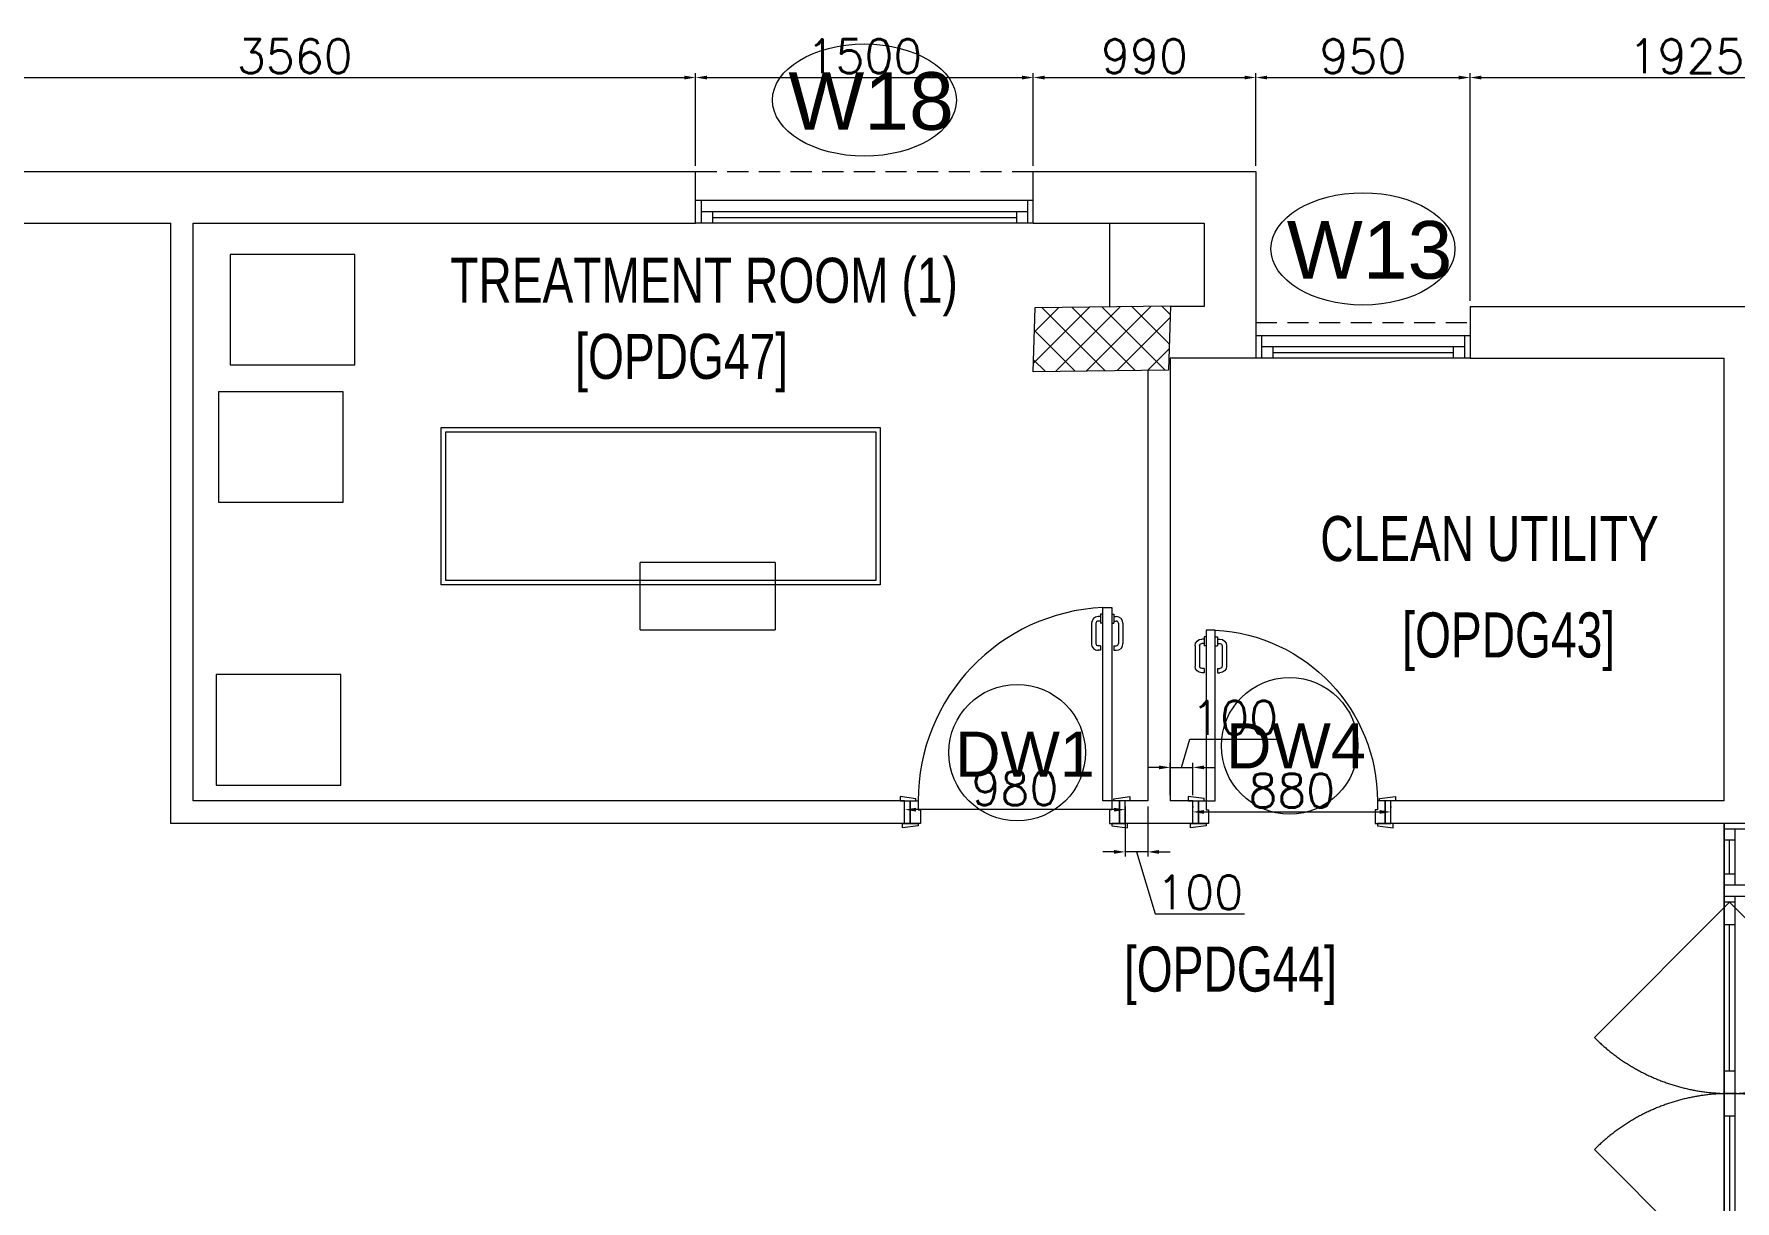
# Model space of a CAD drawing. Header units: millimetres. Extents: x -2143172 to 5255, y -610845 to 279739.
# Drawn here: x -1152191 to -1144635, y -576692 to -571508 of the extents above; entities that cross this region are included whole.
import ezdxf

# ---------------------------------------------------------------- set-up
doc = ezdxf.new("R2010")
doc.units = ezdxf.units.MM
doc.header["$LTSCALE"] = 30
doc.linetypes.add('DASHED', pattern=[0.75, 0.5, -0.25])
doc.linetypes.add('HIDDEN2', pattern=[0.1875, 0.125, -0.0625])
doc.layers.get('0').update_dxf_attribs({"lineweight": 5})
doc.layers.get('Defpoints').update_dxf_attribs({"lineweight": 5})
for name, color, linetype, lineweight in [('72_EGR_BASE_TEXT', 7, 'Continuous', 5), ('Al Window tag', 5, 'Continuous', 5), ('Aluminum', 7, 'Continuous', 5), ('C-HYDR-CTCH', 6, 'Continuous', 5), ('dims.', 152, 'Continuous', 5), ('DTAG', 20, 'Continuous', 9), ('Hatch', 252, 'Continuous', 5), ('LOADING', 163, 'Continuous', 5), ('Proj', 7, 'HIDDEN2', 5), ('Structure', 20, 'Continuous', 5), ('Walls', 32, 'Continuous', 5)]:
    doc.layers.add(name, color=color, linetype=linetype, lineweight=lineweight)
doc.layers.add('Wooden Joinery', color=7, linetype='Continuous', lineweight=5, true_color=0x521300)
doc.styles.add('SIMPLEX', font='SIMPLEX.shx', dxfattribs={"height": 150})
doc.styles.add('TTLB-A0-JeddahDP$0$swis721', font='swiss.ttf')
doc.styles.add('X3G_ENTITY_225CF6', font='swisscl.ttf', dxfattribs={"height": 200})
doc.styles.add('X3G_ENTITY_2587EB', font='swisscl.ttf', dxfattribs={"height": 200})
doc.styles.add('X3G_ENTITY_2587EC', font='swisscl.ttf', dxfattribs={"height": 200})
doc.styles.add('X3G_ENTITY_258862', font='swisscl.ttf', dxfattribs={"height": 200})
doc.dimstyles.new('Buk', dxfattribs={"dimtxt": 150, "dimasz": 50, "dimexe": 20, "dimexo": 25, "dimgap": 20, "dimtad": 1, "dimdec": 0, "dimrnd": 5, "dimdsep": 46, "dimtxsty": 'SIMPLEX', "dimcen": 0, "dimdle": 20, "dimclrd": 256, "dimclre": 256, "dimclrt": 256, "dimadec": 0, "dimazin": 0, "dimtfac": 0.0075, "dimtdec": 0, "dimtmove": 1, "dimatfit": 2, "dimldrblk": 'ARCHTICK', "dimfxl": 1, "dimtolj": 1, "dimtzin": 0, "dimlwd": -1, "dimlwe": -1, "dimarcsym": 0})

# ---------------------------------------------------------------- blocks, each defined once
blk = doc.blocks.new('*D524')
at = {"layer": 'Defpoints', "color": 0, "transparency": 16777216}
for p in [(-1147044, -574766.1), (-1147144, -574915), (-1147044, -574915)]:
    blk.add_point(p, dxfattribs=at)
at = {"layer": 'dims.', "transparency": 16777216}
for p, q in [((-1147094, -574766.1), (-1147056.5, -574641.1)), ((-1147056.5, -574641.1), (-1146659.4, -574641.1)), ((-1147194, -574766.1), (-1147244, -574766.1)), ((-1147144, -574766.1), (-1147044, -574766.1)), ((-1147144, -574766.1), (-1147044, -574766.1)), ((-1146994, -574766.1), (-1146944, -574766.1))]:
    blk.add_line(p, q, dxfattribs=at)
at = {"layer": 'dims.', "linetype": 'Continuous', "transparency": 16777216}
for p, q in [((-1147144, -574890), (-1147144, -574746.1)), ((-1147044, -574890), (-1147044, -574746.1))]:
    blk.add_line(p, q, dxfattribs=at)
at = {"layer": 'dims.', "transparency": 16777216}
for points in [[(-1147194, -574757.8), (-1147194, -574774.4), (-1147144, -574766.1)], [(-1146994, -574757.8), (-1146994, -574774.4), (-1147044, -574766.1)]]:
    blk.add_solid(points, dxfattribs=at)
at = {"layer": 'dims.', "transparency": 16777216, "insert": (-1146858, -574546.1), "char_height": 150, "attachment_point": 5, "style": 'SIMPLEX'}
blk.add_mtext('\\A1;100', dxfattribs=at)
blk = doc.blocks.new('_ArchTick')
at = {"color": 0, "linetype": 'ByBlock', "const_width": 0.15}
blk.add_lwpolyline([(-0.5, -0.5), (0.5, 0.5)], dxfattribs=at)
blk = doc.blocks.new('*D525')
at = {"layer": 'Defpoints', "color": 0, "transparency": 16777216}
for p in [(-1147044, -574965), (-1146164, -574964), (-1146164, -574965)]:
    blk.add_point(p, dxfattribs=at)
at = {"layer": 'dims.', "linetype": 'Continuous', "transparency": 16777216}
for p, q in [((-1147044, -574940), (-1147044, -574944)), ((-1146164, -574940), (-1146164, -574944))]:
    blk.add_line(p, q, dxfattribs=at)
at = {"layer": 'dims.', "transparency": 16777216}
blk.add_line((-1146994, -574964), (-1146214, -574964), dxfattribs=at)
for points in [[(-1146994, -574955.7), (-1146994, -574972.3), (-1147044, -574964)], [(-1146214, -574955.7), (-1146214, -574972.3), (-1146164, -574964)]]:
    blk.add_solid(points, dxfattribs=at)
at = {"layer": 'dims.', "transparency": 16777216, "insert": (-1146604, -574869), "char_height": 150, "attachment_point": 5, "style": 'SIMPLEX'}
blk.add_mtext('\\A1;880', dxfattribs=at)
blk = doc.blocks.new('*D526')
at = {"layer": 'Defpoints', "color": 0, "transparency": 16777216}
for p in [(-1147344, -574915), (-1147244, -574915), (-1147344, -575141.5)]:
    blk.add_point(p, dxfattribs=at)
at = {"layer": 'dims.', "linetype": 'Continuous', "transparency": 16777216}
for p, q in [((-1147344, -574940), (-1147344, -575161.5)), ((-1147244, -574940), (-1147244, -575161.5))]:
    blk.add_line(p, q, dxfattribs=at)
at = {"layer": 'dims.', "transparency": 16777216}
for p, q in [((-1147394, -575141.5), (-1147444, -575141.5)), ((-1147244, -575141.5), (-1147344, -575141.5)), ((-1147244, -575141.5), (-1147344, -575141.5)), ((-1147294, -575141.5), (-1147211.5, -575416.5)), ((-1147194, -575141.5), (-1147144, -575141.5)), ((-1147211.5, -575416.5), (-1146814.4, -575416.5))]:
    blk.add_line(p, q, dxfattribs=at)
for points in [[(-1147394, -575133.2), (-1147394, -575149.8), (-1147344, -575141.5)], [(-1147194, -575133.2), (-1147194, -575149.8), (-1147244, -575141.5)]]:
    blk.add_solid(points, dxfattribs=at)
at = {"layer": 'dims.', "transparency": 16777216, "insert": (-1147013, -575321.5), "char_height": 150, "attachment_point": 5, "style": 'SIMPLEX'}
blk.add_mtext('\\A1;100', dxfattribs=at)
blk = doc.blocks.new('*D527')
at = {"layer": 'Defpoints', "color": 0, "transparency": 16777216}
for p in [(-1148324, -574953.8), (-1148324, -574965), (-1147344, -574965)]:
    blk.add_point(p, dxfattribs=at)
at = {"layer": 'dims.', "linetype": 'Continuous', "transparency": 16777216}
for p, q in [((-1148324, -574940), (-1148324, -574933.8)), ((-1147344, -574940), (-1147344, -574933.8))]:
    blk.add_line(p, q, dxfattribs=at)
at = {"layer": 'dims.', "transparency": 16777216}
blk.add_line((-1147394, -574953.8), (-1148274, -574953.8), dxfattribs=at)
for points in [[(-1148274, -574945.5), (-1148274, -574962.2), (-1148324, -574953.8)], [(-1147394, -574945.5), (-1147394, -574962.2), (-1147344, -574953.8)]]:
    blk.add_solid(points, dxfattribs=at)
at = {"layer": 'dims.', "transparency": 16777216, "insert": (-1147834, -574858.8), "char_height": 150, "attachment_point": 5, "style": 'SIMPLEX'}
blk.add_mtext('\\A1;980', dxfattribs=at)
blk = doc.blocks.new('*D235')
at = {"layer": 'Defpoints', "color": 0, "transparency": 16777216}
for p in [(-1149252.5, -571701.3), (-1152814, -572118.1, 0), (-1149252.5, -572118.1)]:
    blk.add_point(p, dxfattribs=at)
at = {"layer": 'dims.', "linetype": 'Continuous', "transparency": 16777216}
for p, q in [((-1152814, -572093.1), (-1152814, -571681.3)), ((-1149252.5, -572093.1), (-1149252.5, -571681.3))]:
    blk.add_line(p, q, dxfattribs=at)
at = {"layer": 'dims.', "transparency": 16777216}
blk.add_line((-1152764, -571701.3), (-1149302.5, -571701.3), dxfattribs=at)
for points in [[(-1152764, -571693), (-1152764, -571709.6), (-1152814, -571701.3)], [(-1149302.5, -571693), (-1149302.5, -571709.6), (-1149252.5, -571701.3)]]:
    blk.add_solid(points, dxfattribs=at)
at = {"layer": 'dims.', "transparency": 16777216, "insert": (-1151033.3, -571606.3), "char_height": 150, "attachment_point": 5, "style": 'SIMPLEX'}
blk.add_mtext('\\A1;3560', dxfattribs=at)
blk = doc.blocks.new('*D236')
at = {"layer": 'Defpoints', "color": 0, "transparency": 16777216}
for p in [(-1147752.5, -571701.3), (-1149252.5, -572118.1), (-1147752.5, -572118.1, 0)]:
    blk.add_point(p, dxfattribs=at)
at = {"layer": 'dims.', "linetype": 'Continuous', "transparency": 16777216}
for p, q in [((-1149252.5, -572093.1), (-1149252.5, -571681.3)), ((-1147752.5, -572093.1), (-1147752.5, -571681.3))]:
    blk.add_line(p, q, dxfattribs=at)
at = {"layer": 'dims.', "transparency": 16777216}
blk.add_line((-1149202.5, -571701.3), (-1147802.5, -571701.3), dxfattribs=at)
for points in [[(-1149202.5, -571693), (-1149202.5, -571709.6), (-1149252.5, -571701.3)], [(-1147802.5, -571693), (-1147802.5, -571709.6), (-1147752.5, -571701.3)]]:
    blk.add_solid(points, dxfattribs=at)
at = {"layer": 'dims.', "transparency": 16777216, "insert": (-1148502.5, -571606.3), "char_height": 150, "attachment_point": 5, "style": 'SIMPLEX'}
blk.add_mtext('\\A1;1500', dxfattribs=at)
blk = doc.blocks.new('*D237')
at = {"layer": 'Defpoints', "color": 0, "transparency": 16777216}
for p in [(-1146763.8, -571701.3), (-1147752.5, -572118.1, 0), (-1146763.8, -572118.1)]:
    blk.add_point(p, dxfattribs=at)
at = {"layer": 'dims.', "linetype": 'Continuous', "transparency": 16777216}
for p, q in [((-1147752.5, -572093.1), (-1147752.5, -571681.3)), ((-1146763.8, -572093.1), (-1146763.8, -571681.3))]:
    blk.add_line(p, q, dxfattribs=at)
at = {"layer": 'dims.', "transparency": 16777216}
blk.add_line((-1147702.5, -571701.3), (-1146813.8, -571701.3), dxfattribs=at)
for points in [[(-1147702.5, -571693), (-1147702.5, -571709.6), (-1147752.5, -571701.3)], [(-1146813.8, -571693), (-1146813.8, -571709.6), (-1146763.8, -571701.3)]]:
    blk.add_solid(points, dxfattribs=at)
at = {"layer": 'dims.', "transparency": 16777216, "insert": (-1147258.2, -571606.3), "char_height": 150, "attachment_point": 5, "style": 'SIMPLEX'}
blk.add_mtext('\\A1;990', dxfattribs=at)
blk = doc.blocks.new('*D238')
at = {"layer": 'Defpoints', "color": 0, "transparency": 16777216}
for p in [(-1145812.5, -571701.3), (-1146763.8, -572118.1), (-1145812.5, -572718.1)]:
    blk.add_point(p, dxfattribs=at)
at = {"layer": 'dims.', "linetype": 'Continuous', "transparency": 16777216}
for p, q in [((-1146763.8, -572093.1), (-1146763.8, -571681.3)), ((-1145812.5, -572693.1), (-1145812.5, -571681.3))]:
    blk.add_line(p, q, dxfattribs=at)
at = {"layer": 'dims.', "transparency": 16777216}
blk.add_line((-1146713.8, -571701.3), (-1145862.5, -571701.3), dxfattribs=at)
for points in [[(-1146713.8, -571693), (-1146713.8, -571709.6), (-1146763.8, -571701.3)], [(-1145862.5, -571693), (-1145862.5, -571709.6), (-1145812.5, -571701.3)]]:
    blk.add_solid(points, dxfattribs=at)
at = {"layer": 'dims.', "transparency": 16777216, "insert": (-1146288.1, -571606.3), "char_height": 150, "attachment_point": 5, "style": 'SIMPLEX'}
blk.add_mtext('\\A1;950', dxfattribs=at)
blk = doc.blocks.new('*D239')
at = {"layer": 'Defpoints', "color": 0, "transparency": 16777216}
for p in [(-1143888.9, -571701.3), (-1145812.5, -572718.1), (-1143888.9, -572718.1)]:
    blk.add_point(p, dxfattribs=at)
at = {"layer": 'dims.', "linetype": 'Continuous', "transparency": 16777216}
for p, q in [((-1145812.5, -572693.1), (-1145812.5, -571681.3)), ((-1143888.9, -572693.1), (-1143888.9, -571681.3))]:
    blk.add_line(p, q, dxfattribs=at)
at = {"layer": 'dims.', "transparency": 16777216}
blk.add_line((-1145762.5, -571701.3), (-1143938.9, -571701.3), dxfattribs=at)
for points in [[(-1145762.5, -571693), (-1145762.5, -571709.6), (-1145812.5, -571701.3)], [(-1143938.9, -571693), (-1143938.9, -571709.6), (-1143888.9, -571701.3)]]:
    blk.add_solid(points, dxfattribs=at)
at = {"layer": 'dims.', "transparency": 16777216, "insert": (-1144850.7, -571606.3), "char_height": 150, "attachment_point": 5, "style": 'SIMPLEX'}
blk.add_mtext('\\A1;1925', dxfattribs=at)
blk = doc.blocks.new('door1700')
at = {"layer": 'Aluminum', "linetype": 'DASHED', "ltscale": 300}
for p, q in [((34940, 89347.9), (35541, 89949)), ((36640, 89347.9), (36039, 89949)), ((34940, 89347.9), (35541, 88746.9)), ((36640, 89347.9), (36039, 88746.9))]:
    blk.add_line(p, q, dxfattribs=at)
at = {"layer": 'Aluminum'}
for p, q in [((34915, 89422.9), (34590, 89422.9)), ((34615, 89422.9), (34615, 89322.9)), ((34865, 89422.9), (34865, 89322.9)), ((34915, 89422.9), (34915, 89322.9)), ((36990, 89422.9), (36665, 89422.9)), ((36665, 89422.9), (36665, 89322.9)), ((36715, 89422.9), (36715, 89322.9)), ((36965, 89422.9), (36965, 89322.9)), ((36990, 89322.9), (34590, 89322.9)), ((34590, 89322.9), (36990, 89322.9)), ((34865, 89372.9), (34615, 89372.9)), ((34665, 89372.9), (34665, 89322.9)), ((34815, 89347.9), (34665, 89347.9)), ((34815, 89372.9), (34815, 89322.9)), ((36665, 89372.9), (34915, 89372.9)), ((34940, 89372.9), (34940, 89322.9)), ((35040, 89372.9), (35040, 89322.9)), ((35690, 89347.9), (35040, 89347.9)), ((35690, 89372.9), (35690, 89322.9)), ((35790, 89372.9), (35790, 89322.9)), ((35890, 89372.9), (35890, 89322.9)), ((35890, 89347.9), (36540, 89347.9)), ((36540, 89372.9), (36540, 89322.9)), ((36640, 89372.9), (36640, 89322.9)), ((36715, 89372.9), (36965, 89372.9)), ((36765, 89372.9), (36765, 89322.9)), ((36765, 89347.9), (36915, 89347.9)), ((36915, 89372.9), (36915, 89322.9))]:
    blk.add_line(p, q, dxfattribs=at)
at = {"layer": 'Aluminum', "linetype": 'DASHED', "ltscale": 300}
for centre, start, end in [((34940, 89347.9), 315, 45), ((36640, 89347.9), 135, 225)]:
    blk.add_arc(centre, 850, start, end, dxfattribs=at)
blk = doc.blocks.new('A$C72370EFE')
at = {"layer": 'Wooden Joinery'}
for p, q in [((-0.05, -0.07), (-0.05, -0.16)), ((-0.03, -0.07), (-0.03, -0.16)), ((-0.01, -0.04), (-0.02, -0.04)), ((-0.01, -0.06), (-0.02, -0.06)), ((-0.01, -0.03), (-0.01, -0.07)), ((0, -0.03), (-0.01, -0.03)), ((0, -0.07), (-0.01, -0.07)), ((0.04, -0.03), (0.05, -0.03)), ((0.04, -0.07), (0.05, -0.07)), ((0.05, -0.03), (0.05, -0.07)), ((0.05, -0.04), (0.06, -0.04)), ((0.05, -0.06), (0.06, -0.06)), ((0.07, -0.07), (0.07, -0.16)), ((0.09, -0.07), (0.09, -0.16)), ((-0.01, -0.17), (-0.02, -0.17)), ((-0.01, -0.19), (-0.02, -0.19)), ((-0.01, -0.17), (-0.01, -0.19)), ((0.05, -0.17), (0.06, -0.17)), ((0.05, -0.17), (0.05, -0.19)), ((0.05, -0.19), (0.06, -0.19))]:
    blk.add_line(p, q, dxfattribs=at)
for centre, radius, start, end in [((-0.02, -0.07), 0.03, 90, 180), ((-0.02, -0.07), 0.01, 90, 180), ((0.06, -0.07), 0.03, 0, 90), ((0.06, -0.07), 0.01, 0, 90), ((-0.02, -0.16), 0.03, 180, 270), ((-0.02, -0.16), 0.01, 180, 270), ((0.06, -0.16), 0.01, 270, 0), ((0.06, -0.16), 0.03, 270, 0)]:
    blk.add_arc(centre, radius, start, end, dxfattribs=at)
blk = doc.blocks.new('A$C5DAD61B4')
at = {"layer": 'Wooden Joinery'}
for points in [[(80, 959.1), (80, 969.1), (10, 979.1), (10, 959.1)], [(940, 959.1), (940, 969.1), (1010, 979.1), (1010, 959.1)], [(70, 859.1), (70, 849.1), (0, 839.1), (0, 859.1)], [(120, 859.1), (120, 0), (80, 0), (80, 859.1)], [(950, 859.1), (950, 849.1), (1020, 839.1), (1020, 859.1)]]:
    blk.add_lwpolyline(points, close=True, dxfattribs=at)
for points in [[(45, 859.1), (45, 959.1), (20, 959.1), (20, 859.1), (45, 859.1)], [(45, 859.1), (80, 859.1), (80, 899.1), (90, 899.1), (90, 959.1), (45, 959.1), (45, 859.1)], [(975, 859.1), (940, 859.1), (940, 899.1), (930, 899.1), (930, 959.1), (975, 959.1), (975, 859.1)], [(975, 859.1), (975, 959.1), (1000, 959.1), (1000, 859.1), (975, 859.1)]]:
    blk.add_lwpolyline(points, dxfattribs=at)
blk.add_arc((80, 859.1), 860, 272.66603, 0, dxfattribs=at)
at = {"layer": 'Wooden Joinery', "xscale": 999.9999999998854, "yscale": 999.9999999998854, "zscale": 999.9999999998854, "rotation": 180}
blk.add_blockref('A$C72370EFE', (120, 0), dxfattribs=at)
blk = doc.blocks.new('A$C47696aed')
at = {"layer": 'Hatch'}
h = blk.add_hatch(dxfattribs=at)
h.set_pattern_fill('ANSI37', color=256, scale=30)
h.paths.add_polyline_path([(50952.7, 21917.9), (50348.7, 21909.7), (50352.6, 21621.3), (50956.6, 21629.5)])
h.paths.add_polyline_path([(43791.9, 21910.1), (43208.4, 21904.7), (43188.5, 21613.3), (43772, 21618.7)])
h.paths.add_polyline_path([(29414.9, 21902.8), (28815.8, 21898.7), (28810.1, 21605.6), (29409.2, 21609.7)])
h.paths.add_polyline_path([(36600.2, 21904.9), (35999, 21897.4), (35990.7, 21611.8), (36591.9, 21619.3)])
h.paths.add_polyline_path([(22195.7, 21912), (21589.3, 21890.2), (21603.8, 21597.6), (22210.2, 21619.5)])
h.paths.add_polyline_path([(15459.1, 21901.7), (14237.2, 21925.6), (14230.7, 21629.5), (15452.7, 21605.5)])
h.paths.add_polyline_path([(15473.2, 14701.6), (14258.2, 14685.8), (14244.7, 14393.4), (15459.7, 14409.1)])
h.paths.add_polyline_path([(15447.1, 7508.4), (14244, 7492.4), (14238.3, 7199.4), (15441.4, 7215.3)])
h.paths.add_polyline_path([(15465.6, 309.7), (14269, 298.3), (14271.8, 3.8), (15468.5, 15.2)])
h.paths.add_polyline_path([(7830.6, 311.8), (7227.1, 308.1), (7237.7, 22.6), (7841.3, 26.3)])
h.paths.add_polyline_path([(7815.2, 7509.8), (7218.4, 7511.4), (7218.2, 7210.2), (7815.1, 7208.6)])
h.paths.add_polyline_path([(7825.1, 14699.4), (7205.8, 14700.6), (7195.2, 14397.6), (7814.5, 14396.4)])
h.paths.add_polyline_path([(7801.7, 21878.7), (7201.1, 21893.2), (7197.5, 21603.6), (7798.1, 21589.1)])
h.paths.add_polyline_path([(602.6, 21876.9), (0, 21899.6), (1.9, 21611.2), (604.5, 21588.5)])
h.paths.add_polyline_path([(610.4, 7498.6), (8.3, 7491.6), (11.7, 7200), (613.7, 7206.9)])
h.paths.add_polyline_path([(627.9, 303.9), (29.5, 302.9), (34.3, 2.3), (632.7, 3.3)])
h.paths.add_polyline_path([(22214.6, 317.2), (21608.9, 304.3), (21614.6, 3.1), (22220.3, 16)])
h.paths.add_polyline_path([(22208.1, 7509.7), (21613.7, 7492.1), (21615.8, 7195.5), (22210.2, 7213.1)])
h.paths.add_polyline_path([(22199.3, 14717.7), (21600.4, 14710), (21604.4, 14409.9), (22203.4, 14417.6)])
h.paths.add_polyline_path([(29399.7, 14702.4), (28797.7, 14707.1), (28802, 14415), (29403.9, 14410.3)])
h.paths.add_polyline_path([(29403.4, 7519.8), (28799.6, 7502.2), (28813, 7202.1), (29413.1, 7223.2)])
h.paths.add_polyline_path([(29419.5, 303.8), (28815.7, 310.4), (28813.3, 24.7), (29417.2, 18.1)])
h.paths.add_polyline_path([(36618, 314.2), (36020.7, 299.7), (36029.7, 0), (36627, 14.6)])
h.paths.add_polyline_path([(36610.7, 7502.6), (36009.5, 7504.5), (36010.6, 7207.3), (36611.9, 7205.4)])
h.paths.add_polyline_path([(36574.3, 14706.4), (35993.4, 14711.1), (36013.1, 14421.3), (36594, 14416.6)])
h.paths.add_polyline_path([(43777.6, 14705.7), (43180, 14719.4), (43182, 14427.5), (43779.6, 14413.8)])
h.paths.add_polyline_path([(43778.6, 7507.1), (43210.2, 7499.5), (43212, 7205.4), (43780.5, 7213)])
h.paths.add_polyline_path([(43815.7, 310), (43210.4, 307.3), (43211.8, 2.8), (43817, 5.4)])
h.paths.add_polyline_path([(50989.9, 309.5), (50401.9, 325.5), (50388.7, 18.3), (50976.7, 2.3)])
h.paths.add_polyline_path([(50974.1, 7508.9), (50370.9, 7510), (50368.9, 7213.4), (50972.2, 7212.3)])
at = {"layer": 'C-HYDR-CTCH', "color": 4, "flags": 128}
blk.add_lwpolyline([(35990.7, 21611.8), (35999, 21897.4), (36600.2, 21904.9), (36591.9, 21619.3), (35990.7, 21611.8)], dxfattribs=at)
blk = doc.blocks.new('A$C5FCA3E6B')
at = {"layer": 'Wooden Joinery'}
for points in [[(80, 858.9), (80, 868.9), (10, 878.9), (10, 858.9)], [(840, 858.9), (840, 868.9), (910, 878.9), (910, 858.9)], [(70, 758.9), (70, 748.9), (0, 738.9), (0, 758.9)], [(120, 758.9), (120, 0), (80, 0), (80, 758.9)], [(850, 758.9), (850, 748.9), (920, 738.9), (920, 758.9)]]:
    blk.add_lwpolyline(points, close=True, dxfattribs=at)
for points in [[(45, 758.9), (45, 858.9), (20, 858.9), (20, 758.9), (45, 758.9)], [(45, 758.9), (80, 758.9), (80, 798.9), (90, 798.9), (90, 858.9), (45, 858.9), (45, 758.9)], [(875, 758.9), (840, 758.9), (840, 798.9), (830, 798.9), (830, 858.9), (875, 858.9), (875, 758.9)], [(875, 758.9), (875, 858.9), (900, 858.9), (900, 758.9), (875, 758.9)]]:
    blk.add_lwpolyline(points, dxfattribs=at)
blk.add_arc((80, 758.9), 760, 273.01713, 0, dxfattribs=at)
at = {"layer": 'Wooden Joinery', "xscale": 999.9999999998854, "yscale": 999.9999999998854, "zscale": 999.9999999998854, "rotation": 180}
blk.add_blockref('A$C72370EFE', (120, 0), dxfattribs=at)
blk = doc.blocks.new('A$C18073A4C')
at = {"layer": 'Al Window tag'}
blk.add_ellipse((0, 0), major_axis=(408.6, 0), ratio=0.610025, dxfattribs=at)
at = {"layer": 'Al Window tag', "insert": (-338.2, 123.8, 0), "char_height": 256, "attachment_point": 1, "style": 'TTLB-A0-JeddahDP$0$swis721'}
blk.add_mtext_dynamic_manual_height_columns('W13', width=1569.457, gutter_width=9406.5, heights=[480.3], dxfattribs=at)
blk = doc.blocks.new('A$C69883648')
at = {"layer": 'Al Window tag'}
blk.add_ellipse((0, 0), major_axis=(408.6, 0), ratio=0.610025, dxfattribs=at)
at = {"layer": 'Al Window tag', "insert": (-338.2, 123.8, 0), "char_height": 256, "attachment_point": 1, "style": 'TTLB-A0-JeddahDP$0$swis721'}
blk.add_mtext_dynamic_manual_height_columns('W18', width=1569.457, gutter_width=9406.5, heights=[480.3], dxfattribs=at)
blk = doc.blocks.new('A$C164D1FF0')
at = {"layer": 'DTAG'}
blk.add_circle((0, 0), 303.3, dxfattribs=at)
at = {"layer": 'DTAG', "insert": (-275.2, 93.3), "char_height": 200, "width": 6547.939, "attachment_point": 1, "style": 'TTLB-A0-JeddahDP$0$swis721'}
blk.add_mtext('DW1', dxfattribs=at)
blk = doc.blocks.new('A$C43641BA2')
at = {"layer": 'DTAG'}
blk.add_circle((0, 0), 303.3, dxfattribs=at)
at = {"layer": 'DTAG', "insert": (-282.4, 100), "char_height": 200, "width": 6547.939, "attachment_point": 1, "style": 'TTLB-A0-JeddahDP$0$swis721'}
blk.add_mtext('DW4', dxfattribs=at)
blk = doc.blocks.new('H.A.2.3_Second Floor Plan$0$A$C64EB3589')
for p, q in [((-1106.9, 923.8, -10), (-506.9, 923.8, -10)), ((-1106.9, 923.8, -10), (-1106.9, 623.8, -10)), ((-506.9, 623.8, -10), (-506.9, 923.8, -10)), ((-506.9, 623.8, -10), (-1106.9, 623.8, -10))]:
    blk.add_line(p, q)
at = {"elevation": -10}
for points in [[(-1990.9, 23.8), (-40.9, 23.8), (-40.9, 723.8), (-1990.9, 723.8)], [(-1990.9, 23.8), (-40.9, 23.8), (-40.9, 723.8), (-1990.9, 723.8)], [(-1990.9, 23.8), (-40.9, 23.8), (-40.9, 723.8), (-1990.9, 723.8)], [(-1990.9, 23.8), (-40.9, 23.8), (-40.9, 723.8), (-1990.9, 723.8)], [(-1970.9, 43.8), (-60.9, 43.8), (-60.9, 703.8), (-1970.9, 703.8)], [(-1970.9, 43.8), (-60.9, 43.8), (-60.9, 703.8), (-1970.9, 703.8)], [(-1970.9, 43.8), (-60.9, 43.8), (-60.9, 703.8), (-1970.9, 703.8)], [(-1970.9, 43.8), (-60.9, 43.8), (-60.9, 703.8), (-1970.9, 703.8)]]:
    blk.add_lwpolyline(points, close=True, dxfattribs=at)
blk = doc.blocks.new('ELECTROTHERAPY UNIT')
at = {"layer": 'LOADING', "elevation": 0}
blk.add_lwpolyline([(-952367.9, -379387.9), (-952921.6, -379387.9), (-952921.6, -379879.1), (-952367.9, -379879.1)], close=True, dxfattribs=at)
blk = doc.blocks.new('MAGNETOTHERAPY')
at = {"layer": 'LOADING'}
blk.add_lwpolyline([(-953179.3, -373396.7), (-952625.7, -373396.7), (-952625.7, -372905.5), (-953179.3, -372905.5)], close=True, dxfattribs=at)
blk = doc.blocks.new('HYDRO COLD')
at = {"layer": 'LOADING', "elevation": 0}
blk.add_lwpolyline([(-952549.9, -375492.8), (-953103.6, -375492.8), (-953103.6, -375984), (-952549.9, -375984)], close=True, dxfattribs=at)

msp = doc.modelspace()

# ---------------------------------------------------------------- linework, layer by layer
at = {"layer": 'Aluminum', "color": 6}
for p, q in [((-1147752.5, -572248.1, 0.1), (-1149252.5, -572248.1, 0.1)), ((-1149227.5, -572248.1, 0.1), (-1149227.5, -572348.1, 0.1)), ((-1147777.5, -572248.1, 0.1), (-1147777.5, -572348.1, 0.1)), ((-1147752.5, -572348.1, 0.1), (-1149252.5, -572348.1, 0.1)), ((-1147777.5, -572298.1, 0.1), (-1149227.5, -572298.1, 0.1)), ((-1149177.5, -572298.1, 0.1), (-1149177.5, -572348.1, 0.1)), ((-1149177.5, -572323.1, 0.1), (-1147827.5, -572323.1, 0.1)), ((-1147827.5, -572298.1, 0.1), (-1147827.5, -572348.1, 0.1))]:
    msp.add_line(p, q, dxfattribs=at)
at = {"layer": 'Aluminum'}
for p, q in [((-1145812.5, -572848.1, 0.1), (-1146763.8, -572848.1, 0.1)), ((-1146738.8, -572848.1, 0.1), (-1146738.8, -572948.1, 0.1)), ((-1145837.5, -572848.1, 0.1), (-1145837.5, -572948.1, 0.1)), ((-1145812.5, -572948.1, 0.1), (-1146763.8, -572948.1, 0.1)), ((-1145837.5, -572898.1, 0.1), (-1146738.8, -572898.1, 0.1)), ((-1146688.8, -572898.1, 0.1), (-1146688.8, -572948.1, 0.1)), ((-1146688.8, -572923.1, 0.1), (-1145887.5, -572923.1, 0.1)), ((-1145887.5, -572898.1, 0.1), (-1145887.5, -572948.1, 0.1))]:
    msp.add_line(p, q, dxfattribs=at)
at = {"layer": 'Proj', "color": 6, "linetype": 'HIDDEN2', "ltscale": 25}
msp.add_line((-1149252.5, -572118.1, 0.1), (-1147752.5, -572118.1, 0.1), dxfattribs=at)
at = {"layer": 'Proj', "linetype": 'HIDDEN2', "ltscale": 25}
msp.add_line((-1146763.8, -572789, 0.1), (-1145812.5, -572789, 0.1), dxfattribs=at)
at = {"layer": 'Walls'}
for p, q in [((-1152814, -572118.1, 0.1), (-1149252.5, -572118.1, 0.1)), ((-1149252.5, -572348.1, 0.1), (-1149252.5, -572118.1, 0.1)), ((-1147752.5, -572118.1, 0.1), (-1146763.8, -572118.1, 0.1)), ((-1147752.5, -572348.1, 0.1), (-1147752.5, -572118.1, 0.1)), ((-1146763.8, -572118.1, 0.1), (-1146763.8, -572948.1, 0.1)), ((-1152814, -572348.1, 0.1), (-1151584, -572348.1, 0.1)), ((-1151584, -575015, 0.1), (-1151584, -572348.1, 0.1)), ((-1151484, -574915, 0.1), (-1151484, -572348.1, 0.1)), ((-1151484, -572348.1, 0.1), (-1149252.5, -572348.1, 0.1)), ((-1147752.5, -572348.1, 0.1), (-1146993.8, -572348.1, 0.1)), ((-1146993.8, -572348.1, 0.1), (-1146993.8, -572718.1, 0.1)), ((-1146993.8, -572718.1, 0.1), (-1147143.3, -572718.1, 0.1)), ((-1145812.5, -572718.1, 0.1), (-1143888.9, -572718.1, 0.1)), ((-1145812.5, -572718.1, 0.1), (-1145812.5, -572948.1, 0.1)), ((-1147144, -572948.1, 0.1), (-1147144, -574915, 0.1)), ((-1146763.8, -572948.1, 0.1), (-1147144, -572948.1, 0.1)), ((-1145812.5, -572948.1, 0.1), (-1144684, -572948.1, 0.1)), ((-1144684, -574915, 0.1), (-1144684, -572948.1, 0.1)), ((-1147244, -573002.3, 0.1), (-1147244, -574915, 0.1)), ((-1148324, -574915, 0.1), (-1151484, -574915, 0.1)), ((-1148324, -575015, 0.1), (-1148324, -574915, 0.1)), ((-1147244, -574915, 0.1), (-1147344, -574915, 0.1)), ((-1147344, -575015, 0.1), (-1147344, -574915, 0.1)), ((-1147044, -574915, 0.1), (-1147144, -574915, 0.1)), ((-1147044, -575015, 0.1), (-1147044, -574915, 0.1)), ((-1146164, -575015, 0.1), (-1146164, -574915, 0.1)), ((-1144684, -574915, 0.1), (-1146164, -574915, 0.1)), ((-1148324, -575015, 0.1), (-1151584, -575015, 0.1)), ((-1147044, -575015, 0.1), (-1147344, -575015, 0.1)), ((-1144584, -575015, 0.1), (-1146164, -575015, 0.1))]:
    msp.add_line(p, q, dxfattribs=at)
at = {"layer": 'Wooden Joinery'}
msp.add_line((-1147414, -572348.1, 0.1), (-1147414, -572718.1, 0.1), dxfattribs=at)

# ---------------------------------------------------------------- block references
at = {"layer": 'Al Window tag'}
for name, p in [('A$C69883648', (-1148502.5, -571801.3, 0.1)), ('A$C18073A4C', (-1146288.1, -572462.6, 0.2))]:
    msp.add_blockref(name, p, dxfattribs=at)
at = {"layer": 'Aluminum', "rotation": 270}
msp.add_blockref('door1700', (-1234007, -540425, 0.1), dxfattribs=at)
at = {"layer": 'DTAG'}
for name, p in [('A$C164D1FF0', (-1147824.4, -574700.5, -0.1)), ('A$C43641BA2', (-1146613.7, -574670.4))]:
    msp.add_blockref(name, p, dxfattribs=at)
at = {"layer": 'LOADING'}
for name, p in [('ELECTROTHERAPY UNIT', (-198398.9, -193099.1, 0.1)), ('MAGNETOTHERAPY', (-198192, -200191.6, 0.1)), ('HYDRO COLD', (-198279.1, -198860.6, 0.1))]:
    msp.add_blockref(name, p, dxfattribs=at)
at = {"layer": 'LOADING', "extrusion": (0, 0, -1), "zscale": -1, "rotation": 180}
msp.add_blockref('H.A.2.3_Second Floor Plan$0$A$C64EB3589', (1148391.5, -573231.5, -10.1), dxfattribs=at)
at = {"layer": 'Structure', "color": 3}
msp.add_blockref('A$C47696aed', (-1183743.4, -594620.4, 0.1), dxfattribs=at)
at = {"layer": 'Wooden Joinery', "rotation": 180}
msp.add_blockref('A$C5DAD61B4', (-1147324, -574056, 0.1), dxfattribs=at)
at = {"layer": 'Wooden Joinery', "xscale": -1, "rotation": 180}
msp.add_blockref('A$C5FCA3E6B', (-1147064, -574156.1, 0.1), dxfattribs=at)

# ---------------------------------------------------------------- texts
at = {"layer": '72_EGR_BASE_TEXT', "char_height": 200, "attachment_point": 2}
for s, insert, style in [('TREATMENT ROOM (1)', (-1149215.1, -572502.1, 0.1), 'X3G_ENTITY_258862'), ('[OPDG47]', (-1149314.6, -572840, 0.1), 'X3G_ENTITY_2587EC'), ('CLEAN UTILITY', (-1145726.1, -573649.5, 0.1), 'X3G_ENTITY_258862'), ('[OPDG43]', (-1145640.9, -574077.7, 0.1), 'X3G_ENTITY_2587EB'), ('[OPDG44]', (-1146876.9, -575562.1, 0.1), 'X3G_ENTITY_225CF6')]:
    msp.add_mtext(s, dxfattribs=dict(at, insert=insert, style=style))

# ---------------------------------------------------------------- dimensions: what is measured, and where the dimension line sits
at = {"layer": 'dims.'}
for base, p1, p2, picture, middle in [((-1149252.5476, -571701.3073, 0.1045), (-1152814.0306, -572118.1243, 0.1045), (-1149252.5476, -572118.1243, 0.1045), '*D235', (-1151033.2891, -571606.3073, 0.1045)), ((-1147752.5, -571701.3, 0.1), (-1149252.5, -572118.1, 0.1), (-1147752.5, -572118.1, 0.1), '*D236', (-1148502.5, -571606.3, 0.1)), ((-1146763.8, -571701.3, 0.1), (-1147752.5, -572118.1, 0.1), (-1146763.8, -572118.1, 0.1), '*D237', (-1147258.2, -571606.3, 0.1)), ((-1145812.5, -571701.3, 0.1), (-1146763.8, -572118.1, 0.1), (-1145812.5, -572718.1, 0.1), '*D238', (-1146288.1, -571606.3, 0.1)), ((-1143888.9, -571701.3, 0.1), (-1145812.5, -572718.1, 0.1), (-1143888.9, -572718.1, 0.1), '*D239', (-1144850.7, -571606.3, 0.1)), ((-1147044, -574766.1, 0.1), (-1147144, -574915, 0.1), (-1147044, -574915, 0.1), '*D524', (-1147036.5, -574546.1, 0.1)), ((-1148324, -574953.8, 0.1), (-1147344, -574965, 0.1), (-1148324, -574965, 0.1), '*D527', (-1147834, -574858.8, 0.1)), ((-1146164, -574964, 0.1), (-1147044, -574965, 0.1), (-1146164, -574965, 0.1), '*D525', (-1146604, -574869, 0.1)), ((-1147344, -575141.5, 0.1), (-1147244, -574915, 0.1), (-1147344, -574915, 0.1), '*D526', (-1147191.5, -575321.5, 0.1))]:
    dim = msp.add_linear_dim(base=base, p1=p1, p2=p2, dimstyle='Buk', dxfattribs=at)
    dim.commit()
    dim.dimension.update_dxf_attribs({"geometry": picture, "text_midpoint": middle})

doc.saveas('drawing.dxf')
